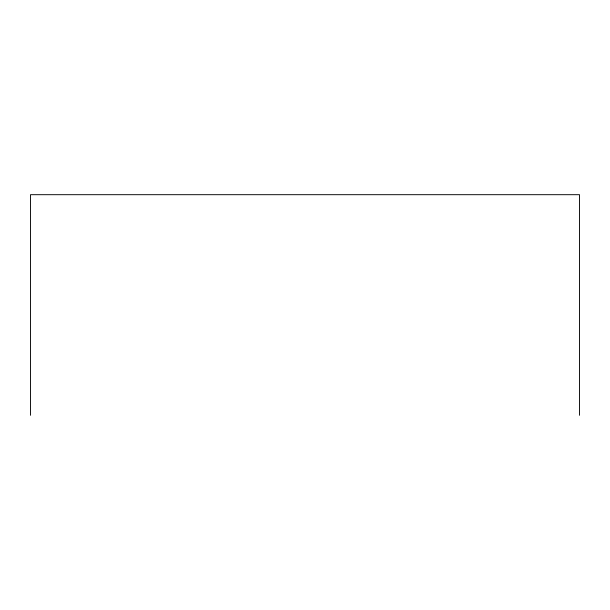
<?xml version="1.0" encoding="UTF-8"?>
<svg xmlns="http://www.w3.org/2000/svg" width="610" height="610" viewBox="0 0 610 610"><rect width="100%" height="100%" fill="white"/><g stroke="black" fill="none" stroke-linecap="round" stroke-linejoin="round"><path stroke-width="0.91" d="M579.5 415.311L579.5 194.689L30.5 194.689L30.5 415.311"/></g></svg>
